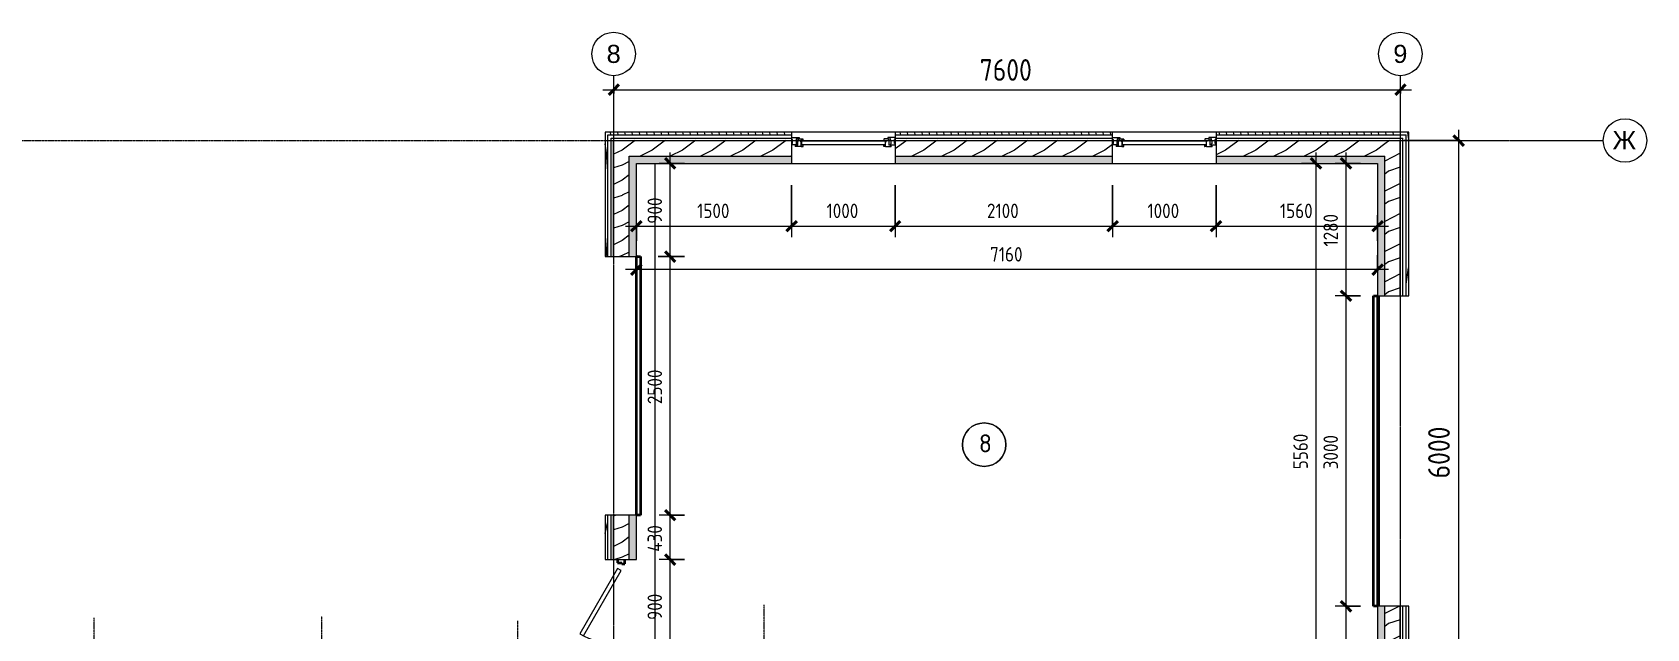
# Model space of a CAD drawing. Header units: millimetres. Extents: x -7275 to 18646, y -1042 to 16393.
# Drawn here: x 3049 to 18646, y 10447 to 16212 of the extents above; entities that cross this region are included whole.
import ezdxf

# ---------------------------------------------------------------- set-up
doc = ezdxf.new("R2010")
doc.units = ezdxf.units.MM
doc.linetypes.add('ADSK_Линия сетки', pattern=[25, 20, -2.5, 0, -2.5])
doc.linetypes.add('Линия сетки', pattern=[22.225, 12.7, -3.175, 3.175, -3.175])
for name, color, linetype, lineweight in [('A-ANNO-DIMS', 211, 'Continuous', 9), ('A-ANNO-DIMS-70', 211, 'Continuous', 9), ('A-AREA-IDEN', 2, 'Continuous', 20), ('A-DETL-GENF', 92, 'Continuous', 20), ('A-DOOR', 31, 'Continuous', 9), ('A-DOOR-FRAM', 31, 'Continuous', 35), ('A-FLOR', 192, 'Continuous', 20), ('A-GLAZ', 151, 'Continuous', 20), ('A-WALL', 113, 'Continuous', 20), ('A-WALL-PATT', 111, 'Continuous', 20), ('S-GRID', 1, 'Continuous', 9), ('S-GRID-IDEN', 1, 'Continuous', 20)]:
    doc.layers.add(name, color=color, linetype=linetype, lineweight=lineweight)
doc.styles.add('Arial_1', font='arial.ttf', dxfattribs={"height": 175})
doc.styles.add('Arial_2', font='arial.ttf', dxfattribs={"height": 175})
doc.styles.add('GOST Common_2', font='GOST_Common.ttf', dxfattribs={"width": 0.9, "height": 210})
doc.styles.add('GOST Common_6', font='GOST_Common.ttf', dxfattribs={"width": 0.9, "height": 140})
doc.styles.add('GOST Common_7', font='GOST_Common.ttf', dxfattribs={"height": 175})
doc.dimstyles.new('ADSK_Основной_3_5_мм', dxfattribs={"dimscale": 304.8, "dimtxt": 211.200149, "dimasz": 0.324738, "dimexe": 0.344488, "dimexo": 0.344488, "dimgap": 0.068898, "dimtad": 1, "dimdec": 0, "dimrnd": 10, "dimzin": 0, "dimdsep": 46, "dimtxsty": 'GOST Common_2', "dimblk1": 'OBLIQUE', "dimblk2": 'OBLIQUE', "dimsah": 1, "dimcen": 0.09, "dimdle": 0.344488, "dimazin": 0, "dimtfac": 1, "dimtdec": 4, "dimtix": 1, "dimtmove": 0, "dimatfit": 3, "dimfxl": 1, "dimtvp": 1, "dimtolj": 1, "dimtzin": 0, "dimlwd": 20, "dimlwe": 20, "dimarcsym": 2})
doc.dimstyles.new('BKN_Основной_2_0', dxfattribs={"dimscale": 304.8, "dimtxt": 140.800099, "dimasz": 0.324738, "dimexe": 0.344488, "dimexo": 0.688976, "dimgap": 0.114829, "dimtad": 1, "dimdec": 0, "dimrnd": 10, "dimdsep": 46, "dimtxsty": 'GOST Common_6', "dimblk1": 'OBLIQUE', "dimblk2": 'OBLIQUE', "dimsah": 1, "dimcen": 0.09, "dimdle": 0.344488, "dimazin": 0, "dimtfac": 1, "dimtdec": 4, "dimtix": 1, "dimtmove": 0, "dimatfit": 3, "dimfxl": 1, "dimtvp": 1, "dimtolj": 1, "dimtzin": 0, "dimlwd": 20, "dimlwe": 20, "dimarcsym": 2})
pattern_1 = [(76.301, (770, 0), (910.0221, 4479.9958), [271.62, -11256.3]), (78.518, (872.55, 491.54), (0.0006, 2240), [40.84, -4530.65]), (80.77, (842.03, 304.01), (910.013, 6719.9985), [189.99, -11156.924]), (78.518, (833.9, 264), (0.0006, 2240), [40.84, -4530.65]), (84.201, (880.67, 531.56), (-0.0088, 2240.0002), [271.62, -8734.47]), (95.799, (910, 1438.43), (-909.9748, 6720.004), [271.62, -8734.47]), (101.482, (842.03, 1936), (-910, 2240), [40.84, -4530.65]), (99.23, (872.55, 1748.46), (-910.0093, 4479.9985), [189.99, -11156.924]), (101.482, (880.67, 1708.4), (-910, 2240), [40.84, -4530.65]), (103.699, (833.91, 1976.03), (-1820.0334, 6719.9914), [271.62, -11256.3]), (76.301, (840, 0), (910.0221, 4479.9958), [301.92, -11226]), (76.301, (210, 0), (910.0221, 4479.9958), [323.84, -11204.08]), (76.301, (70, 0), (910.0221, 4479.9958), [323.84, -11204.08]), (76.301, (560, 0), (910.0221, 4479.9958), [323.84, -11204.08]), (76.301, (630, 0), (910.0221, 4479.9958), [323.84, -11204.08]), (76.301, (490, 0), (910.0221, 4479.9958), [323.84, -11204.08]), (76.301, (700, 0), (910.0221, 4479.9958), [323.84, -11204.08]), (76.301, (140, 0), (910.0221, 4479.9958), [323.84, -11204.08]), (76.301, (280, 0), (910.0221, 4479.9958), [323.84, -11204.08]), (76.301, (420, 0), (910.0221, 4479.9958), [323.84, -11204.08]), (76.301, (350, 0), (910.0221, 4479.9958), [323.84, -11204.08]), (76.301, (0, 0), (910.0221, 4479.9958), [323.84, -11204.08]), (80.77, (564.26, 315.21), (910.013, 6719.9985), [323.84, -11023.07]), (80.77, (424.26, 315.21), (910.013, 6719.9985), [323.84, -11023.07]), (80.77, (284.26, 315.21), (910.013, 6719.9985), [323.84, -11023.07]), (80.77, (354.26, 315.21), (910.013, 6719.9985), [323.84, -11023.07]), (80.77, (704.27, 315.21), (910.013, 6719.9985), [323.84, -11023.07]), (80.77, (214.26, 315.21), (910.013, 6719.9985), [323.84, -11023.07]), (80.77, (634.26, 315.21), (910.013, 6719.9985), [323.84, -11023.07]), (80.77, (144.26, 315.21), (910.013, 6719.9985), [323.84, -11023.07]), (80.77, (494.26, 315.21), (910.013, 6719.9985), [323.84, -11023.07]), (80.77, (0, 293.69), (910.013, 6719.9985), [332.605, -11014.306]), (80.77, (74.26, 315.21), (910.013, 6719.9985), [323.84, -11023.07]), (80.77, (774.27, 315.21), (910.013, 6719.9985), [323.84, -11023.07]), (85.355, (544.01, 635.2), (-0.0028, 2240.0003), [323.84, -10913.07]), (85.355, (614.01, 635.2), (-0.0028, 2240.0003), [323.84, -10913.07]), (85.355, (264.01, 635.2), (-0.0028, 2240.0003), [323.84, -10913.07]), (85.355, (404.01, 635.2), (-0.0028, 2240.0003), [323.84, -10913.07]), (90, (289, 958.1), (-910, 6e-14), [323.84, -1916.16]), (90, (429, 958.1), (-910, 6e-14), [323.84, -1916.16]), (90, (359, 958.1), (-910, 6e-14), [323.84, -1916.16]), (103.699, (910, 1946.28), (-1820.0334, 6719.9914), [301.92, -11226]), (85.355, (824.04, 635.2), (-0.0028, 2240.0003), [323.84, -10913.07]), (85.355, (52.47, 622.13), (-0.0028, 2240.0003), [332.605, -10904.3]), (85.355, (194.01, 635.2), (-0.0028, 2240.0003), [323.84, -10913.07]), (85.355, (124.01, 635.2), (-0.0028, 2240.0003), [323.84, -10913.07]), (85.355, (684.01, 635.2), (-0.0028, 2240.0003), [323.84, -10913.07]), (85.355, (334.01, 635.2), (-0.0028, 2240.0003), [323.84, -10913.07]), (85.355, (754.04, 635.2), (-0.0028, 2240.0003), [323.84, -10913.07]), (85.355, (474.01, 635.2), (-0.0028, 2240.0003), [323.84, -10913.07]), (90, (149, 958.1), (-910, 6e-14), [323.84, -1916.16]), (86.127, (8.06, 1060.5), (-0.0189, 2240), [59.64, -13411.13]), (90, (8.1, 967.3), (-910, 6e-14), [93.26, -2146.74]), (86.127, (0, 848.19), (-0.0189, 2240), [119.28, -13351.49]), (90, (0, 801.6), (-910, 6e-14), [46.63, -2193.37]), (90, (78.8, 953.7), (-910, 6e-14), [332.605, -1907.395]), (90, (219, 958.1), (-910, 6e-14), [323.84, -1916.16]), (93.873, (4.03, 1378.93), (-909.9041, 11200.0078), [59.64, -13411.13]), (90, (4, 1285.6), (-910, 6e-14), [93.26, -2146.74]), (93.873, (12.09, 1166.62), (-909.9041, 11200.0078), [119.28, -13351.49]), (90, (12.1, 1120), (-910, 6e-14), [46.63, -2193.37]), (90, (499, 958.1), (-910, 6e-14), [323.84, -1916.16]), (90, (779, 958.1), (-910, 6e-14), [323.84, -1916.16]), (90, (709, 958.1), (-910, 6e-14), [323.84, -1916.16]), (90, (639, 958.1), (-910, 6e-14), [323.84, -1916.16]), (90, (569, 958.1), (-910, 6e-14), [323.84, -1916.16]), (90, (849, 958.1), (-910, 6e-14), [323.84, -1916.16]), (94.645, (148.97, 1281.91), (-909.9875, 8960.001), [323.84, -10913.07]), (94.645, (848.96, 1281.91), (-909.9875, 8960.001), [323.84, -10913.07]), (94.645, (358.97, 1281.91), (-909.9875, 8960.001), [323.84, -10913.07]), (94.645, (78.8, 1286.32), (-909.9875, 8960.001), [332.605, -10904.3]), (94.645, (778.96, 1281.91), (-909.9875, 8960.001), [323.84, -10913.07]), (94.645, (218.97, 1281.91), (-909.9875, 8960.001), [323.84, -10913.07]), (94.645, (498.97, 1281.91), (-909.9875, 8960.001), [323.84, -10913.07]), (94.645, (428.97, 1281.91), (-909.9875, 8960.001), [323.84, -10913.07]), (94.645, (288.97, 1281.91), (-909.9875, 8960.001), [323.84, -10913.07]), (94.645, (568.97, 1281.91), (-909.9875, 8960.001), [323.84, -10913.07]), (94.645, (708.96, 1281.91), (-909.9875, 8960.001), [323.84, -10913.07]), (94.645, (638.97, 1281.91), (-909.9875, 8960.001), [323.84, -10913.07]), (99.23, (824.04, 1604.82), (-910.0093, 4479.9985), [323.84, -11023.07]), (99.23, (544.01, 1604.82), (-910.0093, 4479.9985), [323.84, -11023.07]), (99.23, (754.04, 1604.82), (-910.0093, 4479.9985), [323.84, -11023.07]), (99.23, (264.01, 1604.82), (-910.0093, 4479.9985), [323.84, -11023.07]), (99.23, (194.01, 1604.82), (-910.0093, 4479.9985), [323.84, -11023.07]), (99.23, (404.01, 1604.82), (-910.0093, 4479.9985), [323.84, -11023.07]), (99.23, (474.01, 1604.82), (-910.0093, 4479.9985), [323.84, -11023.07]), (99.23, (614.01, 1604.82), (-910.0093, 4479.9985), [323.84, -11023.07]), (99.23, (334.01, 1604.82), (-910.0093, 4479.9985), [323.84, -11023.07]), (99.23, (124.01, 1604.82), (-910.0093, 4479.9985), [323.84, -11023.07]), (99.23, (684.01, 1604.82), (-910.0093, 4479.9985), [323.84, -11023.07]), (99.23, (52.47, 1617.84), (-910.0093, 4479.9985), [332.605, -11014.306]), (103.699, (774.27, 1924.79), (-1820.0334, 6719.9914), [323.84, -11204.08]), (103.699, (74.26, 1924.79), (-1820.0334, 6719.9914), [323.84, -11204.08]), (103.699, (634.26, 1924.79), (-1820.0334, 6719.9914), [323.84, -11204.08]), (103.699, (494.26, 1924.79), (-1820.0334, 6719.9914), [323.84, -11204.08]), (103.699, (284.26, 1924.79), (-1820.0334, 6719.9914), [323.84, -11204.08]), (103.699, (214.26, 1924.79), (-1820.0334, 6719.9914), [323.84, -11204.08]), (103.699, (354.26, 1924.79), (-1820.0334, 6719.9914), [323.84, -11204.08]), (103.699, (704.27, 1924.79), (-1820.0334, 6719.9914), [323.84, -11204.08]), (103.699, (144.26, 1924.79), (-1820.0334, 6719.9914), [323.84, -11204.08]), (103.699, (564.26, 1924.79), (-1820.0334, 6719.9914), [323.84, -11204.08]), (103.699, (424.26, 1924.79), (-1820.0334, 6719.9914), [323.84, -11204.08])]
pattern_2 = [(216.87, (116.62, 291.55), (874.64896, 583.10156), [145.775, -1311.975]), (206.565, (291.55, 204.09), (-291.55, -291.5495), [325.963, -325.963]), (198.435, (291.55, 58.31), (-583.0994, -291.5502), [184.393, -737.57])]

# ---------------------------------------------------------------- blocks, each defined once
blk = doc.blocks.new('Дверь-Подъемная-Сборная - 2400 x 2000 мм-1514032-План этажа')
at = {"layer": 'A-DOOR', "lineweight": 35}
for p, q in [((-1500, 191), (1500, 191)), ((-1500, 151), (-1500, 191)), ((1500, 191), (1500, 151)), ((1500, 151), (-1500, 151))]:
    blk.add_line(p, q, dxfattribs=at)
blk = doc.blocks.new('Дверь-Подъемная-Сборная - 2500 x 2500 мм 2-1542329-План этажа')
at = {"layer": 'A-DOOR', "lineweight": 35}
for p, q in [((-1250, 191), (1250, 191)), ((-1250, 151), (-1250, 191)), ((1250, 191), (1250, 151)), ((1250, 151), (-1250, 151))]:
    blk.add_line(p, q, dxfattribs=at)
blk = doc.blocks.new('_Dr__BKN_Дверь_1ст_new - Д-1-1484710-План этажа')
at = {"layer": 'A-DETL-GENF'}
for p, q in [((-267, 396), (-287, 361)), ((-287, 361), (345, -4)), ((365, 31), (-267, 396)), ((345, -4), (365, 31))]:
    blk.add_line(p, q, dxfattribs=at)
blk.add_arc((365, 31), 730, 150, 180, dxfattribs=at)
at = {"layer": 'A-DOOR-FRAM'}
for p, q in [((-420, 31), (-450, 31)), ((-420, -9), (-420, 31)), ((420, 31), (420, -9)), ((450, 31), (420, 31)), ((-450, -39), (-410, -39)), ((-410, -9), (-420, -9)), ((-410, -39), (-410, -9)), ((420, -9), (410, -9)), ((410, -9), (410, -39)), ((410, -39), (450, -39))]:
    blk.add_line(p, q, dxfattribs=at)
blk = doc.blocks.new('окно1 - ОК-4-1431745-План этажа')
at = {"layer": 'A-DETL-GENF'}
for p, q in [((-500, 101), (-429, 101)), ((-500, 80), (-500, 101)), ((-500, 80), (-492, 80)), ((-500, 27), (-500, 40)), ((-492, 40), (-500, 40)), ((-454, 27), (-500, 27)), ((-492, 40), (-492, 80)), ((-453, 27), (-462, 27)), ((-462, 27), (-462, 24)), ((-453, 24), (-462, 24)), ((-462, 24), (-443, 24)), ((-462, 11), (-462, 24)), ((-409, 11), (-462, 11)), ((-458, 72), (-458, 38)), ((-451, 72), (-458, 72)), ((-454, 38), (-458, 38)), ((-457, 72), (-457, 71)), ((-457, 71), (-442, 68)), ((-455, 80), (-451, 75)), ((-454, 38), (-454, 27)), ((-453, 27), (-453, 24)), ((-428, 88), (-451, 88)), ((-451, 72), (-451, 75)), ((-443, 69), (-451, 72)), ((-439, 70), (-443, 69)), ((-442, 68), (-440, 68)), ((-442, 24), (-442, 66)), ((-440, 68), (-439, 68)), ((-440, 68), (-434, 68)), ((-439, 68), (-439, 70)), ((-429, 88), (-438, 88)), ((-438, 85), (-438, 88)), ((-429, 85), (-438, 85)), ((-434, 85), (-391, 85)), ((-434, 68), (-434, 85)), ((-429, 101), (-428, 88)), ((-429, 88), (-429, 85)), ((-412, 57), (-412, 71)), ((-408, 57), (-412, 57)), ((-391, 72), (-411, 72)), ((-408, 12), (-408, 57)), ((-403, 24), (-408, 24)), ((-408, 12), (-391, 12)), ((-403, 28), (-403, 68)), ((-403, 68), (403, 68)), ((403, 28), (-403, 28)), ((-402, 25), (-403, 24)), ((-391, 28), (-401, 28)), ((-401, 26), (-401, 28)), ((-391, 26), (-401, 26)), ((-391, 72), (-399, 72)), ((-399, 68), (-399, 72)), ((-391, 68), (-399, 68)), ((-391, 84), (-390, 72)), ((-391, 72), (-391, 68)), ((-391, 26), (-391, 28)), ((-390, 13), (-390, 25)), ((391, 84), (390, 72)), ((390, 72), (399, 72)), ((390, 72), (390, 68)), ((390, 72), (411, 72)), ((390, 68), (399, 68)), ((390, 28), (401, 28)), ((390, 26), (390, 28)), ((390, 26), (401, 26)), ((390, 13), (390, 25)), ((408, 12), (390, 12)), ((434, 85), (391, 85)), ((399, 68), (399, 72)), ((401, 26), (401, 28)), ((402, 25), (403, 24)), ((403, 68), (403, 28)), ((403, 24), (408, 24)), ((408, 12), (408, 57)), ((408, 57), (412, 57)), ((409, 11), (461, 11)), ((412, 57), (412, 71)), ((429, 101), (428, 88)), ((428, 88), (438, 88)), ((428, 88), (428, 85)), ((428, 88), (451, 88)), ((428, 85), (438, 85)), ((500, 101), (429, 101)), ((434, 68), (434, 85)), ((440, 68), (434, 68)), ((438, 85), (438, 88)), ((439, 70), (443, 69)), ((439, 68), (439, 70)), ((440, 68), (439, 68)), ((442, 68), (440, 68)), ((457, 71), (442, 68)), ((442, 24), (442, 66)), ((462, 24), (442, 24)), ((443, 69), (451, 72)), ((455, 80), (451, 75)), ((451, 72), (451, 75)), ((451, 72), (458, 72)), ((453, 27), (453, 24)), ((453, 27), (462, 27)), ((453, 24), (462, 24)), ((454, 38), (454, 27)), ((454, 38), (458, 38)), ((454, 27), (500, 27)), ((457, 72), (457, 71)), ((458, 72), (458, 38)), ((462, 27), (462, 24)), ((462, 11), (462, 24)), ((500, 80), (492, 80)), ((492, 40), (492, 80)), ((492, 40), (500, 40)), ((500, 80), (500, 101)), ((500, 27), (500, 40))]:
    blk.add_line(p, q, dxfattribs=at)
at = {"layer": 'A-DETL-GENF', "lineweight": 9}
for centre, radius, start, end in [((-462, 11), 0.5, 180, 270), ((-443, 24), 0.5, 270, 0), ((-440, 66), 2, 90, 180), ((-411, 71), 1, 90, 180), ((-409, 12), 1, 270, 0), ((-401, 25), 0.5, 90.0001, 150), ((-391, 84), 0.5, 4, 90), ((-391, 72), 0.5, 270, 4), ((-391, 25), 0.5, 0, 90), ((-391, 13), 0.5, 270, 0), ((390, 72), 0.5, 176, 270), ((390, 25), 0.5, 90, 180), ((390, 13), 0.5, 180, 270), ((391, 84), 0.5, 90, 176), ((401, 25), 0.5, 30, 89.9999), ((409, 12), 1, 180, 270), ((411, 71), 1, 0, 90), ((440, 66), 2, 0, 90), ((442, 24), 0.5, 180, 270), ((461, 11), 0.5, 270, 0)]:
    blk.add_arc(centre, radius, start, end, dxfattribs=at)
at = {"layer": 'A-DETL-GENF'}
for centre, start, end in [((-451, 83), 90, 222.5), ((451, 83), 317.5, 90)]:
    blk.add_arc(centre, 5, start, end, dxfattribs=at)
blk = doc.blocks.new('DIMBLOCK15-План этажа')
at = {"layer": 'A-ANNO-DIMS-70', "lineweight": 20}
for p, q in [((8885, 14058), (8885, 13813)), ((8885, 13918), (8885, 14058)), ((16045, 14058), (16045, 13813)), ((16045, 13918), (16045, 14058)), ((16150, 13918), (8780, 13918))]:
    blk.add_line(p, q, dxfattribs=at)
at = {"layer": 'A-ANNO-DIMS-70', "lineweight": 40}
for p, q in [((8885, 13918), (8836, 13868)), ((8885, 13918), (8935, 13967)), ((16045, 13918), (15996, 13868)), ((16045, 13918), (16095, 13967))]:
    blk.add_line(p, q, dxfattribs=at)
at = {"layer": 'A-ANNO-DIMS-70', "color": 0, "lineweight": 20, "insert": (12302, 14136), "char_height": 140, "width": 392.33, "attachment_point": 1, "line_spacing_factor": 1.022761, "style": 'GOST Common_6'}
blk.add_mtext('7160', dxfattribs=at)
blk = doc.blocks.new('_Oblique')
at = {"color": 0, "linetype": 'ByBlock', "lineweight": -2}
blk.add_line((-0.5, -0.5), (0.5, 0.5), dxfattribs=at)
blk = doc.blocks.new('DIMBLOCK16-План этажа')
at = {"layer": 'A-ANNO-DIMS-70', "lineweight": 20}
for p, q in [((16301, 15165), (16935, 15165)), ((16830, 15165), (16301, 15165)), ((16830, 9060), (16830, 15270)), ((16301, 9165), (16935, 9165)), ((16830, 9165), (16301, 9165))]:
    blk.add_line(p, q, dxfattribs=at)
at = {"layer": 'A-ANNO-DIMS-70', "lineweight": 40}
for p, q in [((16830, 15165), (16780, 15214)), ((16830, 15165), (16879, 15115)), ((16830, 9165), (16780, 9214)), ((16830, 9165), (16879, 9115))]:
    blk.add_line(p, q, dxfattribs=at)
at = {"layer": 'A-ANNO-DIMS-70', "color": 0, "lineweight": 20, "insert": (16534, 11900), "char_height": 210, "width": 635.75, "attachment_point": 1, "rotation": 90, "line_spacing_factor": 1.022761, "style": 'GOST Common_2'}
blk.add_mtext('6000', dxfattribs=at)
blk = doc.blocks.new('Ось сетки - Заголовок сетки - Окружность 5 мм-84278-План этажа')
at = {"layer": 'S-GRID-IDEN'}
blk.add_circle((-0.02, 0.02), 3, dxfattribs=at)
blk = doc.blocks.new('DIMBLOCK17-План этажа')
at = {"layer": 'A-ANNO-DIMS-70', "lineweight": 40}
for p, q in [((15450, 14945), (15401, 14994)), ((15450, 14945), (15500, 14895)), ((15450, 9385), (15401, 9434)), ((15450, 9385), (15500, 9335))]:
    blk.add_line(p, q, dxfattribs=at)
at = {"layer": 'A-ANNO-DIMS-70', "lineweight": 20}
for p, q in [((15450, 15050), (15450, 9280)), ((15310, 14945), (15555, 14945)), ((15450, 14945), (15310, 14945)), ((15310, 9385), (15555, 9385)), ((15450, 9385), (15310, 9385))]:
    blk.add_line(p, q, dxfattribs=at)
at = {"layer": 'A-ANNO-DIMS-70', "color": 0, "lineweight": 20, "insert": (15232, 11988), "char_height": 140, "width": 423.83, "attachment_point": 1, "rotation": 90, "line_spacing_factor": 1.022761, "style": 'GOST Common_6'}
blk.add_mtext('5560', dxfattribs=at)
blk = doc.blocks.new('DIMBLOCK22-План этажа')
at = {"layer": 'A-ANNO-DIMS-70', "lineweight": 20}
for p, q in [((8667, 15622), (8667, 15762)), ((16267, 15622), (16267, 15762)), ((8562, 15657), (16372, 15657)), ((8667, 15657), (8667, 15622)), ((16267, 15657), (16267, 15622))]:
    blk.add_line(p, q, dxfattribs=at)
at = {"layer": 'A-ANNO-DIMS-70', "lineweight": 40}
for p, q in [((8667, 15657), (8618, 15608)), ((8667, 15657), (8717, 15707)), ((16267, 15657), (16218, 15608)), ((16267, 15657), (16317, 15707))]:
    blk.add_line(p, q, dxfattribs=at)
at = {"layer": 'A-ANNO-DIMS-70', "color": 0, "lineweight": 20, "insert": (12202, 15953), "char_height": 210, "width": 635.75, "attachment_point": 1, "line_spacing_factor": 1.022761, "style": 'GOST Common_2'}
blk.add_mtext('7600', dxfattribs=at)
blk = doc.blocks.new('DIMBLOCK34-План этажа')
at = {"layer": 'A-ANNO-DIMS-70', "lineweight": 40}
for p, q in [((9211, 14945), (9162, 14994)), ((9211, 14945), (9261, 14895)), ((9211, 14045), (9162, 14094)), ((9211, 14045), (9261, 13995))]:
    blk.add_line(p, q, dxfattribs=at)
at = {"layer": 'A-ANNO-DIMS-70', "lineweight": 20}
for p, q in [((9211, 13940), (9211, 15050)), ((9351, 14945), (9106, 14945)), ((9211, 14945), (9351, 14945)), ((9095, 14045), (9316, 14045)), ((9211, 14045), (9095, 14045))]:
    blk.add_line(p, q, dxfattribs=at)
at = {"layer": 'A-ANNO-DIMS-70', "color": 0, "lineweight": 20, "insert": (8993, 14362), "char_height": 140, "width": 317.87, "attachment_point": 1, "rotation": 90, "line_spacing_factor": 1.022761, "style": 'GOST Common_6'}
blk.add_mtext('900', dxfattribs=at)
blk = doc.blocks.new('DIMBLOCK54-План этажа')
at = {"layer": 'A-ANNO-DIMS-70', "lineweight": 20}
for p, q in [((9351, 11115), (9106, 11115)), ((9211, 10110), (9211, 11115)), ((9211, 11115), (9351, 11115)), ((9351, 10215), (9106, 10215)), ((9211, 10215), (9351, 10215))]:
    blk.add_line(p, q, dxfattribs=at)
at = {"layer": 'A-ANNO-DIMS-70', "lineweight": 40}
for p, q in [((9211, 11115), (9162, 11164)), ((9211, 11115), (9261, 11065)), ((9211, 10215), (9162, 10264)), ((9211, 10215), (9261, 10165))]:
    blk.add_line(p, q, dxfattribs=at)
at = {"layer": 'A-ANNO-DIMS-70', "color": 0, "lineweight": 20, "insert": (8993, 10532), "char_height": 140, "width": 317.87, "attachment_point": 1, "rotation": 90, "line_spacing_factor": 1.022761, "style": 'GOST Common_6'}
blk.add_mtext('900', dxfattribs=at)
blk = doc.blocks.new('DIMBLOCK55-План этажа')
at = {"layer": 'A-ANNO-DIMS-70', "lineweight": 20}
for p, q in [((9351, 11545), (9106, 11545)), ((9211, 11115), (9211, 11545)), ((9211, 11545), (9351, 11545)), ((9351, 11115), (9106, 11115)), ((9211, 11115), (9351, 11115))]:
    blk.add_line(p, q, dxfattribs=at)
at = {"layer": 'A-ANNO-DIMS-70', "lineweight": 40}
for p, q in [((9211, 11545), (9162, 11594)), ((9211, 11545), (9261, 11495)), ((9211, 11115), (9162, 11164)), ((9211, 11115), (9261, 11065))]:
    blk.add_line(p, q, dxfattribs=at)
at = {"layer": 'A-ANNO-DIMS-70', "color": 0, "lineweight": 20, "insert": (8993, 11191), "char_height": 140, "width": 332.19, "attachment_point": 1, "rotation": 90, "line_spacing_factor": 1.022761, "style": 'GOST Common_6'}
blk.add_mtext('430', dxfattribs=at)
blk = doc.blocks.new('DIMBLOCK56-План этажа')
at = {"layer": 'A-ANNO-DIMS-70', "lineweight": 20}
for p, q in [((9351, 14045), (9106, 14045)), ((9211, 11545), (9211, 14150)), ((9211, 14045), (9351, 14045)), ((9351, 11545), (9106, 11545)), ((9211, 11545), (9351, 11545))]:
    blk.add_line(p, q, dxfattribs=at)
at = {"layer": 'A-ANNO-DIMS-70', "lineweight": 40}
for p, q in [((9211, 14045), (9162, 14094)), ((9211, 14045), (9261, 13995)), ((9211, 11545), (9162, 11594)), ((9211, 11545), (9261, 11495))]:
    blk.add_line(p, q, dxfattribs=at)
at = {"layer": 'A-ANNO-DIMS-70', "color": 0, "lineweight": 20, "insert": (8993, 12618), "char_height": 140, "width": 423.83, "attachment_point": 1, "rotation": 90, "line_spacing_factor": 1.022761, "style": 'GOST Common_6'}
blk.add_mtext('2500', dxfattribs=at)
blk = doc.blocks.new('DIMBLOCK74-План этажа')
at = {"layer": 'A-ANNO-DIMS-70', "lineweight": 20}
for p, q in [((10385, 14735), (10385, 14233)), ((10385, 14338), (10385, 14735)), ((8885, 14198), (8885, 14443)), ((8780, 14338), (10385, 14338)), ((8885, 14338), (8885, 14198))]:
    blk.add_line(p, q, dxfattribs=at)
at = {"layer": 'A-ANNO-DIMS-70', "lineweight": 40}
for p, q in [((8885, 14338), (8935, 14388)), ((10385, 14338), (10435, 14388)), ((8885, 14338), (8836, 14289)), ((10385, 14338), (10336, 14289))]:
    blk.add_line(p, q, dxfattribs=at)
at = {"layer": 'A-ANNO-DIMS-70', "color": 0, "lineweight": 20, "insert": (9472, 14556), "char_height": 140, "width": 392.33, "attachment_point": 1, "line_spacing_factor": 1.022761, "style": 'GOST Common_6'}
blk.add_mtext('1500', dxfattribs=at)
blk = doc.blocks.new('DIMBLOCK75-План этажа')
at = {"layer": 'A-ANNO-DIMS-70', "lineweight": 20}
for p, q in [((10385, 14735), (10385, 14233)), ((10385, 14338), (10385, 14735)), ((11385, 14735), (11385, 14233)), ((11385, 14338), (11385, 14735)), ((10385, 14338), (11385, 14338))]:
    blk.add_line(p, q, dxfattribs=at)
at = {"layer": 'A-ANNO-DIMS-70', "lineweight": 40}
for p, q in [((10385, 14338), (10435, 14388)), ((11385, 14338), (11435, 14388)), ((10385, 14338), (10336, 14289)), ((11385, 14338), (11336, 14289))]:
    blk.add_line(p, q, dxfattribs=at)
at = {"layer": 'A-ANNO-DIMS-70', "color": 0, "lineweight": 20, "insert": (10722, 14556), "char_height": 140, "width": 392.33, "attachment_point": 1, "line_spacing_factor": 1.022761, "style": 'GOST Common_6'}
blk.add_mtext('1000', dxfattribs=at)
blk = doc.blocks.new('DIMBLOCK76-План этажа')
at = {"layer": 'A-ANNO-DIMS-70', "lineweight": 20}
for p, q in [((11385, 14735), (11385, 14233)), ((11385, 14338), (11385, 14735)), ((13485, 14735), (13485, 14233)), ((13485, 14338), (13485, 14735)), ((11385, 14338), (13485, 14338))]:
    blk.add_line(p, q, dxfattribs=at)
at = {"layer": 'A-ANNO-DIMS-70', "lineweight": 40}
for p, q in [((11385, 14338), (11435, 14388)), ((13485, 14338), (13535, 14388)), ((11385, 14338), (11336, 14289)), ((13485, 14338), (13436, 14289))]:
    blk.add_line(p, q, dxfattribs=at)
at = {"layer": 'A-ANNO-DIMS-70', "color": 0, "lineweight": 20, "insert": (12272, 14556), "char_height": 140, "width": 392.33, "attachment_point": 1, "line_spacing_factor": 1.022761, "style": 'GOST Common_6'}
blk.add_mtext('2100', dxfattribs=at)
blk = doc.blocks.new('DIMBLOCK77-План этажа')
at = {"layer": 'A-ANNO-DIMS-70', "lineweight": 20}
for p, q in [((13485, 14735), (13485, 14233)), ((13485, 14338), (13485, 14735)), ((14485, 14735), (14485, 14233)), ((14485, 14338), (14485, 14735)), ((13485, 14338), (14485, 14338))]:
    blk.add_line(p, q, dxfattribs=at)
at = {"layer": 'A-ANNO-DIMS-70', "lineweight": 40}
for p, q in [((13485, 14338), (13535, 14388)), ((14485, 14338), (14535, 14388)), ((13485, 14338), (13436, 14289)), ((14485, 14338), (14436, 14289))]:
    blk.add_line(p, q, dxfattribs=at)
at = {"layer": 'A-ANNO-DIMS-70', "color": 0, "lineweight": 20, "insert": (13822, 14556), "char_height": 140, "width": 392.33, "attachment_point": 1, "line_spacing_factor": 1.022761, "style": 'GOST Common_6'}
blk.add_mtext('1000', dxfattribs=at)
blk = doc.blocks.new('DIMBLOCK78-План этажа')
at = {"layer": 'A-ANNO-DIMS-70', "lineweight": 20}
for p, q in [((14485, 14735), (14485, 14233)), ((14485, 14338), (14485, 14735)), ((16045, 14198), (16045, 14443)), ((14485, 14338), (16150, 14338)), ((16045, 14338), (16045, 14198))]:
    blk.add_line(p, q, dxfattribs=at)
at = {"layer": 'A-ANNO-DIMS-70', "lineweight": 40}
for p, q in [((14485, 14338), (14535, 14388)), ((16045, 14338), (16095, 14388)), ((14485, 14338), (14436, 14289)), ((16045, 14338), (15996, 14289))]:
    blk.add_line(p, q, dxfattribs=at)
at = {"layer": 'A-ANNO-DIMS-70', "color": 0, "lineweight": 20, "insert": (15102, 14556), "char_height": 140, "width": 392.33, "attachment_point": 1, "line_spacing_factor": 1.022761, "style": 'GOST Common_6'}
blk.add_mtext('1560', dxfattribs=at)
blk = doc.blocks.new('DIMBLOCK79-План этажа')
at = {"layer": 'A-ANNO-DIMS-70', "lineweight": 20}
for p, q in [((15881, 10665), (15636, 10665)), ((15741, 9280), (15741, 10665)), ((15741, 10665), (15881, 10665)), ((15881, 9385), (15636, 9385)), ((15741, 9385), (15881, 9385))]:
    blk.add_line(p, q, dxfattribs=at)
at = {"layer": 'A-ANNO-DIMS-70', "lineweight": 40}
for p, q in [((15741, 10665), (15692, 10714)), ((15741, 10665), (15791, 10615)), ((15741, 9385), (15692, 9434)), ((15741, 9385), (15791, 9335))]:
    blk.add_line(p, q, dxfattribs=at)
at = {"layer": 'A-ANNO-DIMS-70', "color": 0, "lineweight": 20, "insert": (15523, 9861), "char_height": 140, "width": 392.33, "attachment_point": 1, "rotation": 90, "line_spacing_factor": 1.022761, "style": 'GOST Common_6'}
blk.add_mtext('1280', dxfattribs=at)
blk = doc.blocks.new('DIMBLOCK80-План этажа')
at = {"layer": 'A-ANNO-DIMS-70', "lineweight": 20}
for p, q in [((15881, 13665), (15636, 13665)), ((15741, 10665), (15741, 13665)), ((15741, 13665), (15881, 13665)), ((15881, 10665), (15636, 10665)), ((15741, 10665), (15881, 10665))]:
    blk.add_line(p, q, dxfattribs=at)
at = {"layer": 'A-ANNO-DIMS-70', "lineweight": 40}
for p, q in [((15741, 13665), (15692, 13714)), ((15741, 13665), (15791, 13615)), ((15741, 10665), (15692, 10714)), ((15741, 10665), (15791, 10615))]:
    blk.add_line(p, q, dxfattribs=at)
at = {"layer": 'A-ANNO-DIMS-70', "color": 0, "lineweight": 20, "insert": (15523, 11988), "char_height": 140, "width": 423.83, "attachment_point": 1, "rotation": 90, "line_spacing_factor": 1.022761, "style": 'GOST Common_6'}
blk.add_mtext('3000', dxfattribs=at)
blk = doc.blocks.new('DIMBLOCK81-План этажа')
at = {"layer": 'A-ANNO-DIMS-70', "lineweight": 40}
for p, q in [((15741, 14945), (15692, 14994)), ((15741, 14945), (15791, 14895)), ((15741, 13665), (15692, 13714)), ((15741, 13665), (15791, 13615))]:
    blk.add_line(p, q, dxfattribs=at)
at = {"layer": 'A-ANNO-DIMS-70', "lineweight": 20}
for p, q in [((15741, 13665), (15741, 15050)), ((15881, 14945), (15636, 14945)), ((15741, 14945), (15881, 14945)), ((15881, 13665), (15636, 13665)), ((15741, 13665), (15881, 13665))]:
    blk.add_line(p, q, dxfattribs=at)
at = {"layer": 'A-ANNO-DIMS-70', "color": 0, "lineweight": 20, "insert": (15523, 14141), "char_height": 140, "width": 392.33, "attachment_point": 1, "rotation": 90, "line_spacing_factor": 1.022761, "style": 'GOST Common_6'}
blk.add_mtext('1280', dxfattribs=at)
blk = doc.blocks.new('M_pomeschenia - Номер-1006289-План этажа')
at = {"layer": 'A-AREA-IDEN'}
blk.add_circle((0, 0), 3, dxfattribs=at)
for start, end in [(360, 180), (180, 360)]:
    blk.add_arc((0, 0), 3, start, end, dxfattribs=at)

msp = doc.modelspace()

# ---------------------------------------------------------------- hatches: boundary and pattern name
at = {"layer": 'A-WALL-PATT', "lineweight": 9}
h = msp.add_hatch(dxfattribs=at)
h.set_pattern_fill('FP_1', color=256, style=0, pattern_type=2)
h.set_pattern_definition(pattern_1)
h.paths.add_polyline_path([(8583.4, 15219.8), (10385.4, 15219.8), (10385.4, 15246.8), (8583.4, 15246.8)])
h.paths.add_polyline_path([(11385.4, 15219.8), (13485.4, 15219.8), (13485.4, 15246.8), (11385.4, 15246.8)])
h.paths.add_polyline_path([(14485.4, 15219.8), (16320.4, 15219.8), (16320.4, 15246.8), (14485.4, 15246.8)])
h = msp.add_hatch(dxfattribs=at)
h.set_pattern_fill('FP_1', color=256, style=0, pattern_type=2)
h.set_pattern_definition(pattern_1)
h.paths.add_polyline_path([(8583.4, 9361.8), (8610.4, 9361.8), (8610.4, 10214.8), (8583.4, 10214.8), (8583.4, 9388.8)])
h.paths.add_polyline_path([(8610.4, 11114.8), (8610.4, 11544.8), (8583.4, 11544.8), (8583.4, 11114.8)])
h.paths.add_polyline_path([(8610.4, 14044.8), (8610.4, 15219.8), (8583.4, 15219.8), (8583.4, 14044.8)])
h = msp.add_hatch(dxfattribs=at)
h.set_pattern_fill('FP_2', color=256, style=0, pattern_type=2)
h.set_pattern_definition(pattern_2)
h.paths.add_polyline_path([(8665.4, 15014.8), (10385.4, 15014.8), (10385.4, 15164.8), (8665.4, 15164.8)])
h.paths.add_polyline_path([(11385.4, 15014.8), (13485.4, 15014.8), (13485.4, 15164.8), (11385.4, 15164.8)])
h.paths.add_polyline_path([(14485.4, 15014.8), (16115.4, 15014.8), (16115.4, 15164.8), (14485.4, 15164.8)])
h = msp.add_hatch(dxfattribs=at)
h.set_pattern_fill('FP_2', color=256, style=0, pattern_type=2)
h.set_pattern_definition(pattern_2)
h.paths.add_polyline_path([(16265.4, 9314.8), (16265.4, 10664.8), (16115.4, 10664.8), (16115.4, 9314.8)])
h.paths.add_polyline_path([(16265.4, 13664.8), (16265.4, 15164.8), (16115.4, 15164.8), (16115.4, 13664.8)])
h = msp.add_hatch(dxfattribs=at)
h.set_pattern_fill('FP_1', color=256, style=0, pattern_type=2)
h.set_pattern_definition(pattern_1)
h.paths.add_polyline_path([(16320.4, 9109.8), (16347.4, 9109.8), (16347.4, 10664.8), (16320.4, 10664.8), (16320.4, 9139.8)])
h.paths.add_polyline_path([(16347.4, 13664.8), (16347.4, 15246.8), (16320.4, 15246.8), (16320.4, 13664.8)])
h = msp.add_hatch(dxfattribs=at)
h.set_pattern_fill('FP_2', color=256, style=0, pattern_type=2)
h.set_pattern_definition(pattern_2)
h.paths.add_polyline_path([(8665.4, 9156.8), (8815.4, 9156.8), (8815.4, 10214.8), (8665.4, 10214.8), (8665.4, 9306.8)])
h.paths.add_polyline_path([(8665.4, 11114.8), (8815.4, 11114.8), (8815.4, 11544.8), (8665.4, 11544.8)])
h.paths.add_polyline_path([(8665.4, 14044.8), (8815.4, 14044.8), (8815.4, 15014.8), (8665.4, 15014.8), (8665.4, 14944.8)])
at = {"layer": 'A-WALL-PATT'}
h = msp.add_hatch(color=256, dxfattribs=at)
h.paths.add_polyline_path([(8885.4, 14944.8), (10385.4, 14944.8), (10385.4, 15014.8), (8815.4, 15014.8), (8815.4, 14944.8)])
h.paths.add_polyline_path([(11385.4, 14944.8), (13485.4, 14944.8), (13485.4, 15014.8), (11385.4, 15014.8)])
h.paths.add_polyline_path([(14485.4, 14944.8), (16045.4, 14944.8), (16045.4, 15014.8), (14485.4, 15014.8)])
h = msp.add_hatch(color=256, dxfattribs=at)
h.paths.add_polyline_path([(16115.4, 9384.8), (16115.4, 10664.8), (16045.4, 10664.8), (16045.4, 9384.8), (16050, 9384.8)])
h.paths.add_polyline_path([(16115.4, 13664.8), (16115.4, 15014.8), (16045.4, 15014.8), (16045.4, 13664.8), (16050, 13664.8)])
h = msp.add_hatch(color=256, dxfattribs=at)
h.paths.add_polyline_path([(8815.4, 9086.8), (8885.4, 9086.8), (8885.4, 9162.8), (8815.4, 9162.8), (8815.4, 9156.8)])
h.paths.add_polyline_path([(8885.4, 9382.8), (8885.4, 10214.8), (8815.4, 10214.8), (8815.4, 9382.8)])
h.paths.add_polyline_path([(8885.4, 11114.8), (8885.4, 11544.8), (8815.4, 11544.8), (8815.4, 11114.8)])
h.paths.add_polyline_path([(8815.4, 14044.8), (8885.4, 14044.8), (8885.4, 14944.8), (8815.4, 14944.8)])

# ---------------------------------------------------------------- linework, layer by layer
at = {"layer": 'A-FLOR'}
for p, q in [((9064.4, 14944.8), (9064.4, 9313.6)), ((16064.4, 10664.8), (16064.4, 13664.8))]:
    msp.add_line(p, q, dxfattribs=at)
at = {"layer": 'A-WALL'}
for p, q in [((10385.4, 15246.8), (8583.4, 15246.8)), ((8583.4, 15246.8), (8583.4, 14044.8)), ((8610.4, 15219.8), (10385.4, 15219.8)), ((8610.4, 14044.8), (8610.4, 15219.8)), ((8640.4, 15189.8), (10385.4, 15189.8)), ((8640.4, 14044.8), (8640.4, 15189.8)), ((8665.4, 15164.8), (10385.4, 15164.8)), ((8665.4, 14044.8), (8665.4, 15164.8)), ((16347.4, 15246.8), (10385.4, 15246.8)), ((10385.4, 14944.8), (10385.4, 15246.8)), ((11385.4, 15246.8), (11385.4, 14944.8)), ((11385.4, 15219.8), (13485.4, 15219.8)), ((11385.4, 15189.8), (13485.4, 15189.8)), ((11385.4, 15164.8), (13485.4, 15164.8)), ((13485.4, 14944.8), (13485.4, 15246.8)), ((14485.4, 15246.8), (14485.4, 14944.8)), ((14485.4, 15219.8), (16320.4, 15219.8)), ((14485.4, 15189.8), (16290.4, 15189.8)), ((14485.4, 15164.8), (16265.4, 15164.8)), ((16265.4, 13664.8), (16265.4, 15164.8)), ((16290.4, 13664.8), (16290.4, 15189.8)), ((16320.4, 13664.8), (16320.4, 15219.8)), ((16347.4, 13664.8), (16347.4, 15246.8)), ((8815.4, 15014.8), (10385.4, 15014.8)), ((8815.4, 14044.8), (8815.4, 15014.8)), ((11385.4, 15014.8), (13485.4, 15014.8)), ((14485.4, 15014.8), (16115.4, 15014.8)), ((16115.4, 13664.8), (16115.4, 15014.8)), ((8885.4, 14944.8), (10385.4, 14944.8)), ((8885.4, 14044.8), (8885.4, 14944.8)), ((10385.4, 14944.8), (16045.4, 14944.8)), ((16045.4, 14944.8), (16045.4, 13664.8)), ((8583.4, 14044.8), (8885.4, 14044.8)), ((16045.4, 13664.8), (16347.4, 13664.8)), ((8583.4, 11544.8), (8583.4, 11114.8)), ((8885.4, 11544.8), (8583.4, 11544.8)), ((8610.4, 11114.8), (8610.4, 11544.8)), ((8640.4, 11114.8), (8640.4, 11544.8)), ((8665.4, 11114.8), (8665.4, 11544.8)), ((8815.4, 11114.8), (8815.4, 11544.8)), ((8885.4, 11114.8), (8885.4, 11544.8)), ((8583.4, 11114.8), (8885.4, 11114.8)), ((16045.4, 10664.8), (16045.4, 9384.8)), ((16347.4, 10664.8), (16045.4, 10664.8)), ((16115.4, 9314.8), (16115.4, 10664.8)), ((16265.4, 9164.8), (16265.4, 10664.8)), ((16290.4, 9139.8), (16290.4, 10664.8)), ((16320.4, 9109.8), (16320.4, 10664.8)), ((16347.4, 9082.8), (16347.4, 10664.8))]:
    msp.add_line(p, q, dxfattribs=at)
at = {"layer": 'S-GRID', "linetype": 'Линия сетки'}
for p, q in [((8667.1, 9324.2), (8667.1, 15791.2)), ((16267.1, 8847.4), (16267.1, 15791.2)), ((8968.3, 15164.8), (18224.6, 15164.8))]:
    msp.add_line(p, q, dxfattribs=at)
at = {"layer": 'S-GRID', "linetype": 'ADSK_Линия сетки'}
for p, q in [((14961.9, 15162.8), (-5189.9, 15162.8)), ((10118.4, -451.8), (10118.4, 10676.7)), ((3647.1, -451.8), (3647.1, 10552.8)), ((5847.1, -451.8), (5847.1, 10570)), ((7738.4, -482), (7738.4, 10522.6))]:
    msp.add_line(p, q, dxfattribs=at)

# ---------------------------------------------------------------- block references
at = {"layer": 'A-AREA-IDEN', "xscale": 69.99999999999997, "yscale": 69.99999999999997, "zscale": 69.99999999999997}
msp.add_blockref('M_pomeschenia - Номер-1006289-План этажа', (12244.7, 12226.1), dxfattribs=at)
at = {"layer": 'A-DOOR'}
for name, p, rotation in [('Дверь-Подъемная-Сборная - 2500 x 2500 мм 2-1542329-План этажа', (8734.4, 12794.8), 270.0000000000001), ('Дверь-Подъемная-Сборная - 2400 x 2000 мм-1514032-План этажа', (16196.4, 12164.8), 90.0000000000001), ('_Dr__BKN_Дверь_1ст_new - Д-1-1484710-План этажа', (8734.4, 10664.8), 90.0000000000001)]:
    msp.add_blockref(name, p, dxfattribs=dict(at, rotation=rotation))
at = {"layer": 'A-GLAZ'}
for p in [(10885.4, 15095.8), (13985.4, 15095.8)]:
    msp.add_blockref('окно1 - ОК-4-1431745-План этажа', p, dxfattribs=at)
at = {"layer": 'S-GRID-IDEN', "xscale": 69.99999999999997, "yscale": 69.99999999999997, "zscale": 69.99999999999997}
for p in [(8667.1, 16001.2), (16267.1, 16001.2)]:
    msp.add_blockref('Ось сетки - Заголовок сетки - Окружность 5 мм-84278-План этажа', p, dxfattribs=at)
at = {"layer": 'S-GRID-IDEN', "xscale": 69.99999999999997, "yscale": 69.99999999999997, "zscale": 69.99999999999997, "rotation": 269.9999999999994}
msp.add_blockref('Ось сетки - Заголовок сетки - Окружность 5 мм-84278-План этажа', (18434.6, 15164.8), dxfattribs=at)

# ---------------------------------------------------------------- texts
at = {"layer": 'A-AREA-IDEN', "lineweight": 9, "insert": (12193.9, 12326.4), "char_height": 175, "width": 151.519, "attachment_point": 1, "style": 'GOST Common_7'}
msp.add_mtext('8', dxfattribs=at)
at = {"layer": 'S-GRID-IDEN', "lineweight": 9, "char_height": 175, "attachment_point": 1}
for s, insert, width, style in [('8', (8597.7, 16091.1), 162.743, 'Arial_1'), ('9', (16197.7, 16091.1), 162.743, 'Arial_1'), ('\\fArial|b0|i0|c204|p34|;Ж', (18316.9, 15256.6), 274.979, 'Arial_2')]:
    msp.add_mtext(s, dxfattribs=dict(at, insert=insert, width=width, style=style))

# ---------------------------------------------------------------- dimensions: what is measured, and where the dimension line sits
at = {"layer": 'A-ANNO-DIMS', "lineweight": 20}
for base, p1, p2, dimstyle, override, picture, middle in [((16267.1, 15657.3), (8667.1, 15727.3), (16267.1, 15727.3), 'ADSK_Основной_3_5_мм', {"dimpost": '<>', "dimfxl": 7600}, 'DIMBLOCK22-План этажа', (12467.1, 15783.3)), ((10385.4, 14338.3), (8885.4, 14408.3), (10385.4, 14944.8), 'BKN_Основной_2_0', {"dimpost": '<>', "dimfxl": 1593.040664}, 'DIMBLOCK74-План этажа', (9635.4, 14443.3)), ((11385.4, 14338.3), (10385.4, 14944.8), (11385.4, 14944.8), 'BKN_Основной_2_0', {"dimpost": '<>', "dimfxl": 1000}, 'DIMBLOCK75-План этажа', (10885.4, 14443.3)), ((13485.4, 14338.3), (11385.4, 14944.8), (13485.4, 14944.8), 'BKN_Основной_2_0', {"dimpost": '<>', "dimfxl": 2100}, 'DIMBLOCK76-План этажа', (12435.4, 14443.3)), ((14485.4, 14338.3), (13485.4, 14944.8), (14485.4, 14944.8), 'BKN_Основной_2_0', {"dimpost": '<>', "dimfxl": 1000}, 'DIMBLOCK77-План этажа', (13985.4, 14443.3)), ((16045.4, 14338.3), (14485.4, 14944.8), (16045.4, 14408.3), 'BKN_Основной_2_0', {"dimpost": '<>', "dimfxl": 1649.660134}, 'DIMBLOCK78-План этажа', (15265.4, 14443.3)), ((8885.4, 13917.9), (16045.4, 13847.9), (8885.4, 13847.9), 'BKN_Основной_2_0', {"dimpost": '<>', "dimfxl": 7160}, 'DIMBLOCK15-План этажа', (12465.4, 14022.9))]:
    dim = msp.add_linear_dim(base=base, p1=p1, p2=p2, dimstyle=dimstyle, override=override, dxfattribs=at)
    dim.commit()
    dim.dimension.update_dxf_attribs({"geometry": picture, "text_midpoint": middle})
for base, p1, p2, dimstyle, override, picture, middle in [((16829.8, 15164.8), (16196.4, 9164.8), (16196.4, 15164.8), 'ADSK_Основной_3_5_мм', {"dimpost": '<>', "dimfxl": 6000}, 'DIMBLOCK16-План этажа', (16703.8, 12164.8)), ((9211.2, 14944.8), (8885.4, 14044.8), (9141.2, 14944.8), 'BKN_Основной_2_0', {"dimpost": '<>', "dimfxl": 935.646237}, 'DIMBLOCK34-План этажа', (9106.2, 14494.8)), ((15450.2, 9384.8), (15520.2, 14944.8), (15520.2, 9384.8), 'BKN_Основной_2_0', {"dimpost": '<>', "dimfxl": 5560}, 'DIMBLOCK17-План этажа', (15345.2, 12164.8)), ((15741.4, 14944.8), (15671.4, 13664.8), (15671.4, 14944.8), 'BKN_Основной_2_0', {"dimpost": '<>', "dimfxl": 1280}, 'DIMBLOCK81-План этажа', (15636.4, 14304.8)), ((9211.2, 14044.8), (9141.2, 11544.8), (9141.2, 14044.8), 'BKN_Основной_2_0', {"dimpost": '<>', "dimfxl": 2500}, 'DIMBLOCK56-План этажа', (9106.2, 12794.8)), ((15741.4, 13664.8), (15671.4, 10664.8), (15671.4, 13664.8), 'BKN_Основной_2_0', {"dimpost": '<>', "dimfxl": 3000}, 'DIMBLOCK80-План этажа', (15636.4, 12164.8)), ((9211.2, 11544.8), (9141.2, 11114.8), (9141.2, 11544.8), 'BKN_Основной_2_0', {"dimpost": '<>', "dimfxl": 430.01789}, 'DIMBLOCK55-План этажа', (9106.2, 11329.8)), ((9211.2, 11114.8), (9141.2, 10214.8), (9141.2, 11114.8), 'BKN_Основной_2_0', {"dimpost": '<>', "dimfxl": 900}, 'DIMBLOCK54-План этажа', (9106.2, 10664.8)), ((15741.4, 10664.8), (15671.4, 9384.8), (15671.4, 10664.8), 'BKN_Основной_2_0', {"dimpost": '<>', "dimfxl": 1280}, 'DIMBLOCK79-План этажа', (15636.4, 10024.8))]:
    dim = msp.add_linear_dim(base=base, p1=p1, p2=p2, angle=90, dimstyle=dimstyle, override=override, dxfattribs=at)
    dim.commit()
    dim.dimension.update_dxf_attribs({"geometry": picture, "text_midpoint": middle})

doc.saveas('drawing.dxf')
